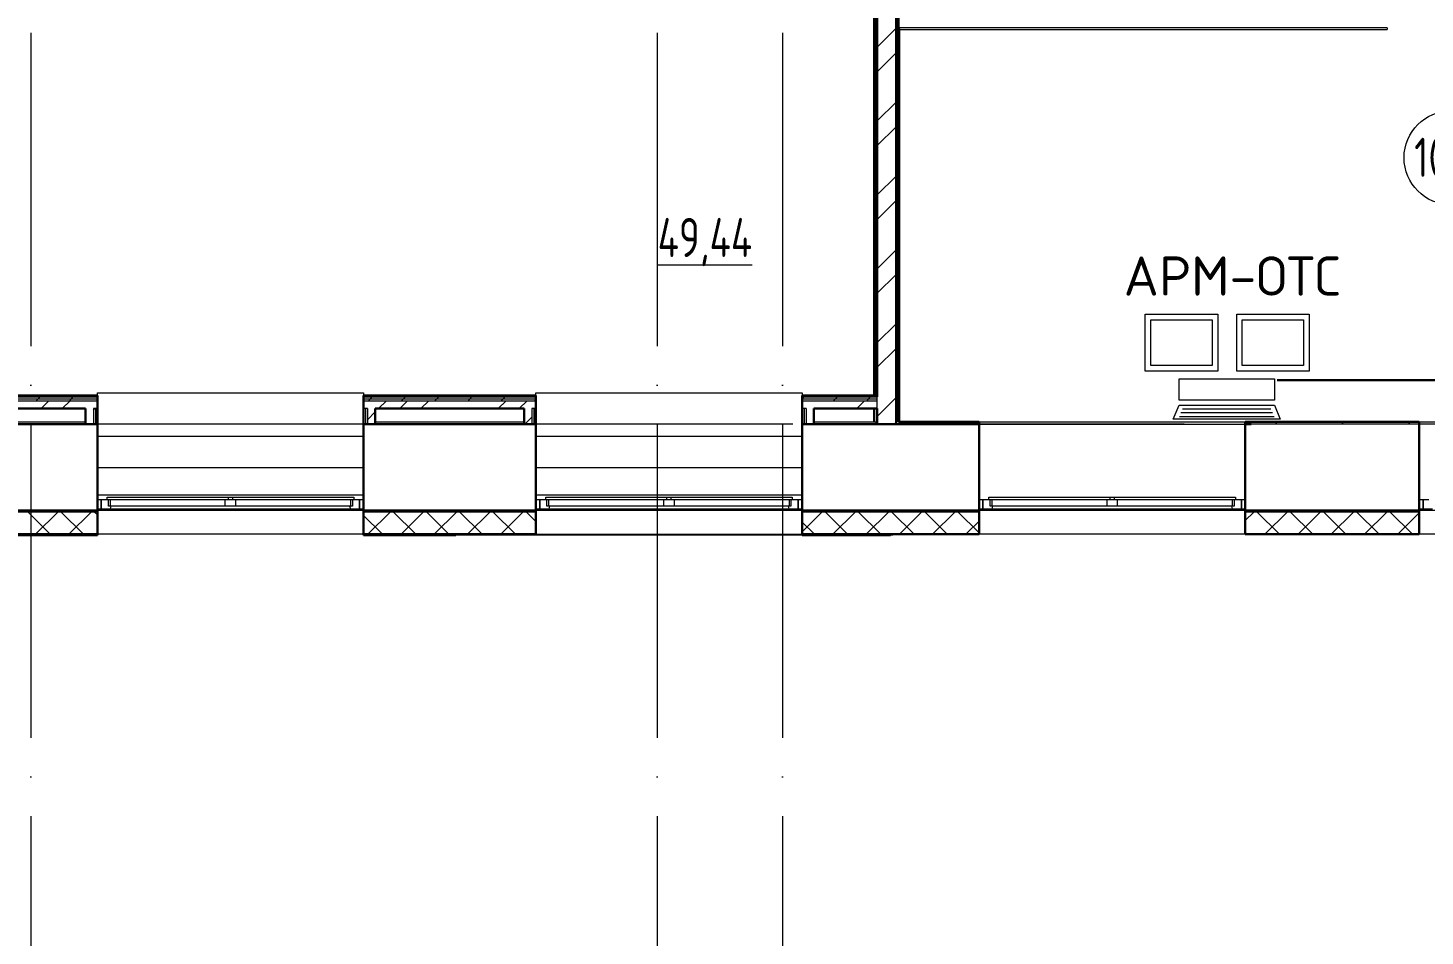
# Model space of a CAD drawing. Header units: millimetres. Extents: x -325553 to 627452, y -28539 to 738858.
# Drawn here: x -44733 to -35812, y 414508 to 420305 of the extents above; entities that cross this region are included whole.
import ezdxf

# ---------------------------------------------------------------- set-up
doc = ezdxf.new("R2010")
doc.units = ezdxf.units.MM
doc.linetypes.add('ADSK_Линия сетки', pattern=[25, 20, -2.5, 0, -2.5])
doc.linetypes.add('Скрытая', pattern=[7.14375, 4.7625, -2.38125])
for name, color, linetype, lineweight in [('1Шлейф RS-485', 5, 'Скрытая', 50), ('_ Окна', 7, 'Continuous', 9), ('_SOT_SH-OBORUD', 5, 'Continuous', 18), ('Марки помещений', 252, 'Continuous', 20), ('Ограждение', 252, 'Continuous', 9), ('Окна', 252, 'Continuous', 9), ('Оси', 252, 'Continuous', 9), ('Примечания', 7, 'Continuous', 25), ('Стены внутренние', 7, 'Continuous', 18), ('Стены наружные', 7, 'Continuous', 18), ('Стены штриховка', 7, 'Continuous', 9)]:
    doc.layers.add(name, color=color, linetype=linetype, lineweight=lineweight)
doc.styles.add('GOST Common_3', font='', dxfattribs={"height": 3.5})
doc.styles.add('ICOCPEUR', font='isocpeur.ttf', dxfattribs={"height": 250})
doc.styles.get('GOST Common_3').set_extended_font_data('GOST 2.304 type A')

# ---------------------------------------------------------------- blocks, each defined once
blk = doc.blocks.new('1 этаж')
at = {"layer": 'Стены наружные', "lineweight": 9, "true_color": 0x636466}
h = blk.add_hatch(dxfattribs=at)
h.set_pattern_fill('FP_41', color=251, style=0, pattern_type=2)
h.set_pattern_definition([(180, (-32119.82, 96), (-1e-14, -100), [])])
h.paths.add_polyline_path([(-66005.8, -20703.7), (-64730.8, -20703.7), (-64730.8, -20693.7), (-66005.8, -20693.7)])
h.paths.add_polyline_path([(2117.4, -20703.7), (2694.2, -20703.7), (2694.2, -20693.7), (1409.2, -20693.7), (1409.2, -20703.7)])
h.paths.add_polyline_path([(-63030.8, -20703.7), (-61880.8, -20703.7), (-61880.8, -20693.7), (-63030.8, -20693.7)])
h.paths.add_polyline_path([(-752.8, -20703.7), (-290.8, -20703.7), (-290.8, -20693.7), (-1390.8, -20693.7), (-1390.8, -20703.7)])
h.paths.add_polyline_path([(-60180.8, -20703.7), (-59050.8, -20703.7), (-59050.8, -20693.7), (-60180.8, -20693.7)])
h.paths.add_polyline_path([(-3623, -20703.7), (-3090.8, -20703.7), (-3090.8, -20693.7), (-4165.8, -20693.7), (-4165.8, -20703.7)])
h.paths.add_polyline_path([(-57350.8, -20703.7), (-56240.8, -20703.7), (-56240.8, -20693.7), (-57350.8, -20693.7)])
h.paths.add_polyline_path([(-5865.8, -20703.7), (-5865.8, -20693.7), (-6960.8, -20693.7), (-6960.8, -20703.7), (-6493.2, -20703.7)])
h.paths.add_polyline_path([(-54540.8, -20703.7), (-53450.8, -20703.7), (-53450.8, -20693.7), (-54540.8, -20693.7)])
h.paths.add_polyline_path([(-8660.8, -20703.7), (-8660.8, -20693.7), (-9765.8, -20693.7), (-9765.8, -20703.7), (-9363.4, -20703.7)])
h.paths.add_polyline_path([(-51750.8, -20703.7), (-50620.8, -20703.7), (-50620.8, -20693.7), (-51750.8, -20693.7)])
h.paths.add_polyline_path([(-11516, -20703.7), (-11465.8, -20703.7), (-11465.8, -20693.7), (-12545.8, -20693.7), (-12545.8, -20703.7), (-12233.6, -20703.7)])
h.paths.add_polyline_path([(-48920.8, -20703.7), (-47800.8, -20703.7), (-47800.8, -20693.7), (-48920.8, -20693.7)])
h.paths.add_polyline_path([(-14245.8, -20703.7), (-14245.8, -20693.7), (-15320.8, -20693.7), (-15320.8, -20703.7), (-14386.2, -20703.7)])
h.paths.add_polyline_path([(-46100.8, -20703.7), (-45030.8, -20703.7), (-45030.8, -20693.7), (-46100.8, -20693.7)])
h.paths.add_polyline_path([(-17256.4, -20703.7), (-17020.8, -20703.7), (-17020.8, -20693.7), (-18120.8, -20693.7), (-18120.8, -20703.7), (-17974, -20703.7)])
h.paths.add_polyline_path([(-43330.8, -20703.7), (-42230.8, -20703.7), (-42230.8, -20693.7), (-43330.8, -20693.7)])
h.paths.add_polyline_path([(-19820.8, -20703.7), (-19820.8, -20693.7), (-20920.8, -20693.7), (-20920.8, -20703.7), (-20126.6, -20703.7)])
h.paths.add_polyline_path([(-40530.8, -20703.7), (-39400.8, -20703.7), (-39400.8, -20693.7), (-40530.8, -20693.7)])
h.paths.add_polyline_path([(-22620.8, -20703.7), (-22620.8, -20693.7), (-23700.8, -20693.7), (-23700.8, -20703.7), (-22996.8, -20703.7)])
h.paths.add_polyline_path([(-25867, -20703.7), (-25400.8, -20703.7), (-25400.8, -20693.7), (-26500.8, -20693.7), (-26500.8, -20703.7), (-26498.8, -20703.7)])
h.paths.add_polyline_path([(-37700.8, -20703.7), (-36590.8, -20703.7), (-36590.8, -20693.7), (-37700.8, -20693.7)])
h.paths.add_polyline_path([(-28202.8, -20703.7), (-28200.8, -20703.7), (-28200.8, -20693.7), (-29240.8, -20693.7), (-29239.8, -20703.7), (-28378.4, -20703.7)])
h.paths.add_polyline_path([(-34890.8, -20703.7), (-33780.8, -20703.7), (-33780.8, -20693.7), (-34890.8, -20693.7)])
h.paths.add_polyline_path([(-30940.8, -20703.7), (-30940.8, -20693.7), (-32080.8, -20693.7), (-32079.8, -20703.7), (-31090.8, -20703.7)])
at = {"layer": '_ Окна', "color": 251, "true_color": 0x636466}
for p, q in [((-45005.8, -20625.7), (-45030.8, -20625.7)), ((-45030.8, -20683.7), (-45005.8, -20683.7)), ((-45005.8, -20683.7), (-45005.8, -20625.7)), ((-43330.8, -20625.7), (-43355.8, -20625.7)), ((-43355.8, -20625.7), (-43355.8, -20683.7)), ((-43355.8, -20683.7), (-43330.8, -20683.7)), ((-42205.8, -20625.7), (-42230.8, -20625.7)), ((-42230.8, -20683.7), (-42205.8, -20683.7)), ((-42205.8, -20683.7), (-42205.8, -20625.7)), ((-40530.8, -20625.7), (-40555.8, -20625.7)), ((-40555.8, -20625.7), (-40555.8, -20683.7)), ((-40555.8, -20683.7), (-40530.8, -20683.7)), ((-39375.8, -20625.7), (-39400.8, -20625.7)), ((-39400.8, -20683.7), (-39375.8, -20683.7)), ((-39375.8, -20683.7), (-39375.8, -20625.7)), ((-37700.8, -20625.7), (-37725.8, -20625.7)), ((-37725.8, -20625.7), (-37725.8, -20683.7)), ((-37725.8, -20683.7), (-37700.8, -20683.7)), ((-36565.8, -20625.7), (-36590.8, -20625.7)), ((-36590.8, -20683.7), (-36565.8, -20683.7)), ((-36565.8, -20683.7), (-36565.8, -20625.7))]:
    blk.add_line(p, q, dxfattribs=at)
at = {"layer": '_ Окна', "color": 251, "lineweight": 18, "true_color": 0x636466}
for p, q in [((-44967.8, -20625.7), (-45005.8, -20625.7)), ((-45005.8, -20625.7), (-45005.8, -20683.7)), ((-45005.8, -20683.7), (-44946.4, -20683.7)), ((-44959.8, -20666.7), (-44959.8, -20625.7)), ((-44947.8, -20666.7), (-44959.8, -20666.7)), ((-44946.4, -20683.7), (-44941.8, -20666.7)), ((-43419.8, -20666.7), (-43415.2, -20683.7)), ((-43415.2, -20683.7), (-43355.8, -20683.7)), ((-43401.8, -20666.7), (-43413.8, -20666.7)), ((-43401.8, -20625.7), (-43401.8, -20666.7)), ((-43355.8, -20625.7), (-43393.8, -20625.7)), ((-43355.8, -20683.7), (-43355.8, -20625.7)), ((-42167.8, -20625.7), (-42205.8, -20625.7)), ((-42205.8, -20625.7), (-42205.8, -20683.7)), ((-42205.8, -20683.7), (-42146.4, -20683.7)), ((-42159.8, -20666.7), (-42159.8, -20625.7)), ((-42147.8, -20666.7), (-42159.8, -20666.7)), ((-42146.4, -20683.7), (-42141.8, -20666.7)), ((-40619.8, -20666.7), (-40615.2, -20683.7)), ((-40615.2, -20683.7), (-40555.8, -20683.7)), ((-40601.8, -20666.7), (-40613.8, -20666.7)), ((-40601.8, -20625.7), (-40601.8, -20666.7)), ((-40555.8, -20625.7), (-40593.8, -20625.7)), ((-40555.8, -20683.7), (-40555.8, -20625.7)), ((-39337.8, -20625.7), (-39375.8, -20625.7)), ((-39375.8, -20625.7), (-39375.8, -20683.7)), ((-39375.8, -20683.7), (-39316.4, -20683.7)), ((-39329.8, -20666.7), (-39329.8, -20625.7)), ((-39317.8, -20666.7), (-39329.8, -20666.7)), ((-39316.4, -20683.7), (-39311.8, -20666.7)), ((-37789.8, -20666.7), (-37785.2, -20683.7)), ((-37785.2, -20683.7), (-37725.8, -20683.7)), ((-37771.8, -20666.7), (-37783.8, -20666.7)), ((-37771.8, -20625.7), (-37771.8, -20666.7)), ((-37725.8, -20625.7), (-37763.8, -20625.7)), ((-37725.8, -20683.7), (-37725.8, -20625.7)), ((-36527.8, -20625.7), (-36565.8, -20625.7)), ((-36565.8, -20625.7), (-36565.8, -20683.7)), ((-36565.8, -20683.7), (-36506.4, -20683.7))]:
    blk.add_line(p, q, dxfattribs=at)
at = {"layer": 'Марки помещений', "color": 251, "true_color": 0x636466}
blk.add_circle((-36387.1, -18441.9), 300, dxfattribs=at)
at = {"layer": 'Ограждение', "color": 251, "true_color": 0x636466}
for p, q in [((-40075.8, -15478.7), (-40075.8, -19958.8)), ((-36795.8, -17613.7), (-39915.8, -17613.7)), ((-39915.8, -17613.7), (-39905.8, -17623.7)), ((-39905.8, -17623.7), (-36795.8, -17623.7)), ((-39905.8, -20128.7), (-39905.8, -17623.7)), ((-36795.8, -17613.7), (-36795.8, -17623.7)), ((-45030.8, -19958.7), (-45030.8, -19943.7)), ((-45030.8, -19943.7), (-43330.8, -19943.7)), ((-43330.8, -19943.7), (-43330.8, -19958.7)), ((-42230.8, -19958.7), (-42230.8, -19943.7)), ((-42230.8, -19943.7), (-40530.8, -19943.7)), ((-40530.8, -19943.7), (-40530.8, -19958.7)), ((-40075.8, -20043.7), (-40075.8, -20128.7)), ((-40065.8, -20128.7), (-40065.8, -20043.7)), ((-45030.8, -20218.7), (-43330.8, -20218.7)), ((-42230.8, -20218.7), (-40530.8, -20218.7)), ((-45030.8, -20418.7), (-43330.8, -20418.7)), ((-42230.8, -20418.7), (-40530.8, -20418.7)), ((-45030.8, -20593.7), (-43330.8, -20593.7)), ((-42230.8, -20593.7), (-40530.8, -20593.7))]:
    blk.add_line(p, q, dxfattribs=at)
at = {"layer": 'Окна', "color": 251, "true_color": 0x636466}
for p, q in [((-44967.8, -20608.7), (-44195.8, -20608.7)), ((-44967.8, -20625.7), (-44967.8, -20608.7)), ((-44195.8, -20625.7), (-44967.8, -20625.7)), ((-44947.8, -20666.7), (-44947.8, -20625.7)), ((-44215.8, -20666.7), (-44947.8, -20666.7)), ((-44946.4, -20683.7), (-43415.2, -20683.7)), ((-44215.8, -20625.7), (-44215.8, -20666.7)), ((-44145.8, -20666.7), (-44215.8, -20666.7)), ((-44195.8, -20608.7), (-44165.8, -20608.7)), ((-44195.8, -20608.7), (-44195.8, -20625.7)), ((-44165.8, -20625.7), (-44195.8, -20625.7)), ((-44165.8, -20608.7), (-43393.8, -20608.7)), ((-44165.8, -20625.7), (-44165.8, -20608.7)), ((-43393.8, -20625.7), (-44165.8, -20625.7)), ((-44145.8, -20666.7), (-44145.8, -20625.7)), ((-43413.8, -20666.7), (-44145.8, -20666.7)), ((-43413.8, -20625.7), (-43413.8, -20666.7)), ((-43393.8, -20608.7), (-43393.8, -20625.7)), ((-42167.8, -20608.7), (-41395.8, -20608.7)), ((-42167.8, -20625.7), (-42167.8, -20608.7)), ((-41395.8, -20625.7), (-42167.8, -20625.7)), ((-42147.8, -20666.7), (-42147.8, -20625.7)), ((-41415.8, -20666.7), (-42147.8, -20666.7)), ((-42146.4, -20683.7), (-40615.2, -20683.7)), ((-41415.8, -20625.7), (-41415.8, -20666.7)), ((-41345.8, -20666.7), (-41415.8, -20666.7)), ((-41395.8, -20608.7), (-41365.8, -20608.7)), ((-41395.8, -20608.7), (-41395.8, -20625.7)), ((-41365.8, -20625.7), (-41395.8, -20625.7)), ((-41365.8, -20608.7), (-40593.8, -20608.7)), ((-41365.8, -20625.7), (-41365.8, -20608.7)), ((-40593.8, -20625.7), (-41365.8, -20625.7)), ((-41345.8, -20666.7), (-41345.8, -20625.7)), ((-40613.8, -20666.7), (-41345.8, -20666.7)), ((-40613.8, -20625.7), (-40613.8, -20666.7)), ((-40593.8, -20608.7), (-40593.8, -20625.7)), ((-39337.8, -20608.7), (-38565.8, -20608.7)), ((-39337.8, -20625.7), (-39337.8, -20608.7)), ((-38565.8, -20625.7), (-39337.8, -20625.7)), ((-39317.8, -20666.7), (-39317.8, -20625.7)), ((-38585.8, -20666.7), (-39317.8, -20666.7)), ((-39316.4, -20683.7), (-37785.2, -20683.7)), ((-38585.8, -20625.7), (-38585.8, -20666.7)), ((-38515.8, -20666.7), (-38585.8, -20666.7)), ((-38565.8, -20608.7), (-38535.8, -20608.7)), ((-38565.8, -20608.7), (-38565.8, -20625.7)), ((-38535.8, -20625.7), (-38565.8, -20625.7)), ((-38535.8, -20608.7), (-37763.8, -20608.7)), ((-38535.8, -20625.7), (-38535.8, -20608.7)), ((-37763.8, -20625.7), (-38535.8, -20625.7)), ((-38515.8, -20666.7), (-38515.8, -20625.7)), ((-37783.8, -20666.7), (-38515.8, -20666.7)), ((-37783.8, -20625.7), (-37783.8, -20666.7)), ((-37763.8, -20608.7), (-37763.8, -20625.7))]:
    blk.add_line(p, q, dxfattribs=at)
at = {"layer": 'Оси', "color": 251, "linetype": 'ADSK_Линия сетки', "ltscale": 100, "true_color": 0x636466}
for p, q in [((-45455.8, -2643.7), (-45455.8, -33769.9)), ((-41455.8, -2643.7), (-41455.8, -33769.9)), ((-40655.8, -2643.7), (-40655.8, -33769.9)), ((4411.5, -20143.7), (-72528.1, -20143.7))]:
    blk.add_line(p, q, dxfattribs=at)
at = {"layer": 'Стены внутренние', "color": 251, "lineweight": 30, "true_color": 0x636466}
for p, q in [((-45105.8, -20143.7), (-46025.8, -20143.7)), ((-45030.8, -20693.7), (-45030.8, -20143.7)), ((-43330.8, -20143.7), (-43330.8, -20693.7)), ((-42305.8, -20143.7), (-43255.8, -20143.7)), ((-42230.8, -20693.7), (-42230.8, -20143.7)), ((-40530.8, -20143.7), (-40530.8, -20693.7)), ((-40050.8, -20143.7), (-40455.8, -20143.7)), ((-39400.8, -20693.7), (-39400.8, -20143.7)), ((-37663.3, -20143.7), (-37700.8, -20143.7)), ((-37700.8, -20143.7), (-37700.8, -20693.7)), ((-36590.8, -20693.7), (-36590.8, -20143.7)), ((-46100.8, -20693.7), (-45030.8, -20693.7)), ((-43330.8, -20693.7), (-42230.8, -20693.7)), ((-40530.8, -20693.7), (-39400.8, -20693.7)), ((-37700.8, -20693.7), (-36590.8, -20693.7)), ((-45030.8, -20845.7), (-45030.8, -20703.7)), ((-43330.8, -20703.7), (-43330.8, -20845.7)), ((-42230.8, -20845.7), (-42230.8, -20703.7)), ((-40530.8, -20703.7), (-40530.8, -20845.7)), ((-39400.8, -20845.7), (-39400.8, -20703.7)), ((-37700.8, -20703.7), (-37700.8, -20845.7)), ((-36590.8, -20845.7), (-36590.8, -20703.7)), ((-43330.8, -20845.7), (-42230.8, -20845.7)), ((-40530.8, -20845.7), (-39400.8, -20845.7)), ((-37700.8, -20845.7), (-36590.8, -20845.7))]:
    blk.add_line(p, q, dxfattribs=at)
at = {"layer": 'Стены внутренние', "color": 251, "true_color": 0x636466}
for p, q in [((-39400.8, -20143.7), (-37700.8, -20143.7)), ((-36590.8, -20143.7), (-37663.3, -20143.7)), ((-43330.8, -20693.7), (-45030.8, -20693.7)), ((-40530.8, -20693.7), (-42230.8, -20693.7)), ((-37700.8, -20693.7), (-39400.8, -20693.7)), ((-34890.8, -20693.7), (-36590.8, -20693.7)), ((-43330.8, -20845.7), (-45030.8, -20845.7)), ((-37700.8, -20845.7), (-39400.8, -20845.7)), ((-34890.8, -20845.7), (-36590.8, -20845.7))]:
    blk.add_line(p, q, dxfattribs=at)
at = {"layer": 'Стены внутренние', "color": 251, "linetype": 'Continuous', "lineweight": 9, "true_color": 0x636466}
for p, q in [((-45333.4, -20843.7), (-45473.4, -20703.7)), ((-45422.8, -20843.7), (-45282.8, -20703.7)), ((-45121.2, -20843.7), (-45261.2, -20703.7)), ((-45210.7, -20843.7), (-45070.7, -20703.7)), ((-45030.8, -20722), (-45049.1, -20703.7)), ((-43212, -20843.7), (-43330.8, -20725)), ((-43301.5, -20843.7), (-43161.5, -20703.7)), ((-42999.9, -20843.7), (-43139.9, -20703.7)), ((-43089.3, -20843.7), (-42949.3, -20703.7)), ((-42787.8, -20843.7), (-42927.8, -20703.7)), ((-42877.2, -20843.7), (-42737.2, -20703.7)), ((-42575.6, -20843.7), (-42715.6, -20703.7)), ((-42665.1, -20843.7), (-42525.1, -20703.7)), ((-42363.5, -20843.7), (-42503.5, -20703.7)), ((-42453, -20843.7), (-42313, -20703.7)), ((-42230.8, -20764.3), (-42291.4, -20703.7)), ((-40454.3, -20843.7), (-40530.8, -20767.2)), ((-40528.8, -20828.8), (-40403.8, -20703.7)), ((-40242.2, -20843.7), (-40382.2, -20703.7)), ((-40331.6, -20843.7), (-40191.6, -20703.7)), ((-40030.1, -20843.7), (-40170.1, -20703.7)), ((-40119.5, -20843.7), (-39979.5, -20703.7)), ((-39817.9, -20843.7), (-39957.9, -20703.7)), ((-39907.4, -20843.7), (-39767.4, -20703.7)), ((-39605.8, -20843.7), (-39745.8, -20703.7)), ((-39695.2, -20843.7), (-39555.2, -20703.7)), ((-39402.8, -20834.6), (-39533.7, -20703.7)), ((-39483.1, -20843.7), (-39400.8, -20761.4)), ((-37700.8, -20758.5), (-37646, -20703.7)), ((-37484.5, -20843.7), (-37624.5, -20703.7)), ((-37573.9, -20843.7), (-37433.9, -20703.7)), ((-37272.3, -20843.7), (-37412.3, -20703.7)), ((-37361.8, -20843.7), (-37221.8, -20703.7)), ((-37060.2, -20843.7), (-37200.2, -20703.7)), ((-37149.7, -20843.7), (-37009.7, -20703.7)), ((-36848.1, -20843.7), (-36988.1, -20703.7)), ((-36937.5, -20843.7), (-36797.5, -20703.7)), ((-36635.9, -20843.7), (-36775.9, -20703.7)), ((-36725.4, -20843.7), (-36592.8, -20711.1)), ((-45188, -20845.7), (-45189.1, -20843.7)), ((-43214.3, -20843.7), (-43215.4, -20845.7)), ((-42372.4, -20845.7), (-42373.5, -20843.7)), ((-42240.8, -20843.7), (-42232.8, -20835.7)), ((-40530.8, -20833.6), (-40528.8, -20833.6)), ((-40495.3, -20845.7), (-40496.4, -20843.7)), ((-39908.7, -20845.7), (-39909.8, -20843.7)), ((-37696.6, -20843.7), (-37700.8, -20839.5)), ((-37093.1, -20845.7), (-37094.2, -20843.7))]:
    blk.add_line(p, q, dxfattribs=at)
at = {"layer": 'Стены наружные', "color": 251, "lineweight": 30, "true_color": 0x636466}
for p, q in [((-40050.8, -14513.7), (-40050.8, -19968.7)), ((-40070.8, -15203.7), (-40070.8, -19958.7)), ((-40065.8, -15203.7), (-40065.8, -19963.7)), ((-39930.8, -20143.7), (-39930.8, -17323.7)), ((-39915.8, -20128.7), (-39915.8, -17338.7)), ((-45030.8, -19958.7), (-46100.8, -19958.7)), ((-45030.8, -20143.7), (-45030.8, -19958.7)), ((-43330.8, -19958.7), (-43330.8, -20143.7)), ((-42230.8, -19958.7), (-43330.8, -19958.7)), ((-42230.8, -20143.7), (-42230.8, -19958.7)), ((-40530.8, -19958.7), (-40530.8, -20143.7)), ((-40070.8, -19958.7), (-40530.8, -19958.7)), ((-46025.8, -20043.7), (-45105.8, -20043.7)), ((-45105.8, -20043.7), (-45105.8, -20143.7)), ((-43255.8, -20043.7), (-42305.8, -20043.7)), ((-43255.8, -20143.7), (-43255.8, -20043.7)), ((-42305.8, -20043.7), (-42305.8, -20143.7)), ((-40455.8, -20043.7), (-40050.8, -20043.7)), ((-40455.8, -20143.7), (-40455.8, -20043.7)), ((-40050.8, -20043.7), (-40050.8, -20143.7)), ((-45105.8, -20143.7), (-45030.8, -20143.7)), ((-43330.8, -20143.7), (-43255.8, -20143.7)), ((-42305.8, -20143.7), (-42230.8, -20143.7)), ((-40530.8, -20143.7), (-40455.8, -20143.7)), ((-40050.8, -20143.7), (-39400.8, -20143.7)), ((-39400.8, -20128.7), (-39915.8, -20128.7)), ((-39400.8, -20143.7), (-39400.8, -20128.7)), ((-36590.8, -20128.7), (-37700.8, -20128.7)), ((-37700.8, -20128.7), (-37700.8, -20143.7)), ((-36590.8, -20143.7), (-36590.8, -20128.7)), ((-45030.8, -20703.7), (-45030.8, -20693.7)), ((-42230.8, -20693.7), (-43330.8, -20693.7)), ((-43330.8, -20693.7), (-43330.8, -20703.7)), ((-42230.8, -20703.7), (-42230.8, -20693.7)), ((-39400.8, -20693.7), (-40530.8, -20693.7)), ((-40530.8, -20693.7), (-40530.8, -20703.7)), ((-39400.8, -20703.7), (-39400.8, -20693.7)), ((-36590.8, -20693.7), (-37700.8, -20693.7)), ((-37700.8, -20693.7), (-37700.8, -20703.7)), ((-36590.8, -20703.7), (-36590.8, -20693.7)), ((-45030.8, -20845.7), (-46100.8, -20845.7)), ((-46100.8, -20850.7), (-45030.8, -20850.7)), ((-45030.8, -20850.7), (-45030.8, -20845.7)), ((-43330.8, -20845.7), (-43330.8, -20850.7)), ((-43330.8, -20850.7), (-42740.8, -20850.7)), ((-42740.8, -20850.7), (-42740.8, -20845.7)), ((-40530.8, -20845.7), (-40530.8, -20850.7)), ((-40530.8, -20850.7), (-39965.8, -20850.7)), ((-39965.8, -20850.7), (-39965.8, -20845.7))]:
    blk.add_line(p, q, dxfattribs=at)
at = {"layer": 'Стены наружные', "color": 251, "linetype": 'Continuous', "lineweight": 9, "true_color": 0x636466}
for p, q in [((-40050.8, -17735.7), (-39930.8, -17615.7)), ((-40070.8, -17683.8), (-40065.8, -17678.8)), ((-40070.8, -17754.5), (-40065.8, -17749.5)), ((-40070.8, -17825.2), (-40065.8, -17820.2)), ((-40050.8, -17892.9), (-39930.8, -17772.9)), ((-40070.8, -17895.9), (-40065.8, -17890.9)), ((-39930.8, -17897.3), (-39915.8, -17882.3)), ((-40070.8, -17966.6), (-40065.8, -17961.6)), ((-40070.8, -18037.3), (-40065.8, -18032.3)), ((-40070.8, -18108), (-40065.8, -18103)), ((-40050.8, -18207.2), (-39930.8, -18087.2)), ((-40070.8, -18178.7), (-40065.8, -18173.7)), ((-40070.8, -18249.4), (-40065.8, -18244.4)), ((-40050.8, -18364.3), (-39930.8, -18244.3)), ((-40070.8, -18320.2), (-40065.8, -18315.2)), ((-39930.8, -18321.6), (-39915.8, -18306.6)), ((-40070.8, -18390.9), (-40065.8, -18385.9)), ((-40070.8, -18461.6), (-40065.8, -18456.6)), ((-40070.8, -18532.3), (-40065.8, -18527.3)), ((-40070.8, -18603), (-40065.8, -18598)), ((-40050.8, -18678.6), (-39930.8, -18558.6)), ((-40070.8, -18673.7), (-40065.8, -18668.7)), ((-40050.8, -18835.8), (-39930.8, -18715.8)), ((-39930.8, -18745.8), (-39915.8, -18730.8)), ((-40070.8, -18744.4), (-40065.8, -18739.4)), ((-40070.8, -18815.1), (-40065.8, -18810.1)), ((-40070.8, -18885.8), (-40065.8, -18880.8)), ((-40070.8, -18956.6), (-40065.8, -18951.6)), ((-40070.8, -19027.3), (-40065.8, -19022.3)), ((-40050.8, -19150.1), (-39930.8, -19030.1)), ((-40070.8, -19098), (-40065.8, -19093)), ((-40070.8, -19168.7), (-40065.8, -19163.7)), ((-39930.8, -19170.1), (-39915.8, -19155.1)), ((-40070.8, -19239.4), (-40065.8, -19234.4)), ((-40050.8, -19307.3), (-39930.8, -19187.3)), ((-40070.8, -19310.1), (-40065.8, -19305.1)), ((-40070.8, -19380.8), (-40065.8, -19375.8)), ((-40070.8, -19451.5), (-40065.8, -19446.5)), ((-40070.8, -19522.2), (-40065.8, -19517.2)), ((-40050.8, -19621.6), (-39930.8, -19501.6)), ((-40070.8, -19592.9), (-40065.8, -19587.9)), ((-39930.8, -19594.4), (-39915.8, -19579.4)), ((-40070.8, -19663.7), (-40065.8, -19658.7)), ((-40050.8, -19778.7), (-39930.8, -19658.7)), ((-40070.8, -19734.4), (-40065.8, -19729.4)), ((-40070.8, -19805.1), (-40065.8, -19800.1)), ((-40070.8, -19875.8), (-40065.8, -19870.8)), ((-45462, -19963.7), (-45457, -19958.7)), ((-45421.3, -19993.7), (-45408.8, -19981.2)), ((-45408.8, -19981.2), (-45396.3, -19968.7)), ((-45396.3, -19968.7), (-45391.3, -19963.7)), ((-45391.3, -19963.7), (-45386.3, -19958.7)), ((-45320.6, -19963.7), (-45315.6, -19958.7)), ((-45249.9, -19963.7), (-45244.9, -19958.7)), ((-45209.2, -19993.7), (-45196.7, -19981.2)), ((-45196.7, -19981.2), (-45184.2, -19968.7)), ((-45179.2, -19963.7), (-45174.2, -19958.7)), ((-45108.5, -19963.7), (-45103.5, -19958.7)), ((-45037.8, -19963.7), (-45032.8, -19958.7)), ((-43300, -19993.7), (-43287.5, -19981.2)), ((-43287.5, -19981.2), (-43275, -19968.7)), ((-43275, -19968.7), (-43270, -19963.7)), ((-43270, -19963.7), (-43265, -19958.7)), ((-43199.3, -19963.7), (-43194.3, -19958.7)), ((-43128.6, -19963.7), (-43123.6, -19958.7)), ((-43087.9, -19993.7), (-43075.4, -19981.2)), ((-43075.4, -19981.2), (-43062.9, -19968.7)), ((-43057.9, -19963.7), (-43052.9, -19958.7)), ((-42987.2, -19963.7), (-42982.2, -19958.7)), ((-42916.5, -19963.7), (-42911.5, -19958.7)), ((-42875.7, -19993.7), (-42863.2, -19981.2)), ((-42863.2, -19981.2), (-42850.7, -19968.7)), ((-42850.7, -19968.7), (-42845.7, -19963.7)), ((-42845.7, -19963.7), (-42840.7, -19958.7)), ((-42775, -19963.7), (-42770, -19958.7)), ((-42704.3, -19963.7), (-42699.3, -19958.7)), ((-42663.6, -19993.7), (-42651.1, -19981.2)), ((-42651.1, -19981.2), (-42638.6, -19968.7)), ((-42633.6, -19963.7), (-42628.6, -19958.7)), ((-42562.9, -19963.7), (-42557.9, -19958.7)), ((-42492.2, -19963.7), (-42487.2, -19958.7)), ((-42451.5, -19993.7), (-42439, -19981.2)), ((-42439, -19981.2), (-42426.5, -19968.7)), ((-42426.5, -19968.7), (-42421.5, -19963.7)), ((-42421.5, -19963.7), (-42416.5, -19958.7)), ((-42350.8, -19963.7), (-42345.8, -19958.7)), ((-42280.1, -19963.7), (-42275.1, -19958.7)), ((-40530.8, -19982.2), (-40529.8, -19981.2)), ((-40529.8, -19981.2), (-40517.3, -19968.7)), ((-40512.3, -19963.7), (-40507.3, -19958.7)), ((-40441.6, -19963.7), (-40436.6, -19958.7)), ((-40370.9, -19963.7), (-40365.9, -19958.7)), ((-40330.2, -19993.7), (-40317.7, -19981.2)), ((-40317.7, -19981.2), (-40305.2, -19968.7)), ((-40305.2, -19968.7), (-40300.2, -19963.7)), ((-40300.2, -19963.7), (-40295.2, -19958.7)), ((-40229.5, -19963.7), (-40224.5, -19958.7)), ((-40158.7, -19963.7), (-40153.7, -19958.7)), ((-40118, -19993.7), (-40105.5, -19981.2)), ((-40105.5, -19981.2), (-40093, -19968.7)), ((-40088, -19963.7), (-40083, -19958.7)), ((-40070.8, -19946.5), (-40065.8, -19941.5)), ((-40050.8, -20093), (-39930.8, -19973)), ((-45389.7, -20043.7), (-45339.7, -19993.7)), ((-45254.7, -20043.7), (-45204.7, -19993.7)), ((-45055.8, -20052.5), (-45047.1, -20043.7)), ((-43305.8, -20114.9), (-43255.8, -20064.9)), ((-43234.6, -20043.7), (-43184.6, -19993.7)), ((-43099.7, -20043.7), (-43049.7, -19993.7)), ((-42964.8, -20043.7), (-42914.8, -19993.7)), ((-42471.3, -20043.7), (-42421.3, -19993.7)), ((-42336.4, -20043.7), (-42286.4, -19993.7)), ((-42239.3, -19993.7), (-42230.8, -19985.2)), ((-40181.3, -20043.7), (-40131.3, -19993.7)), ((-39930.8, -20018.6), (-39915.8, -20003.6)), ((-42301.4, -20143.7), (-42255.8, -20098.1)), ((-39944.4, -20143.7), (-39930.8, -20130.2)), ((-39631.6, -20143.7), (-39616.6, -20128.7)), ((-37510.3, -20143.7), (-37495.3, -20128.7)), ((-37086, -20143.7), (-37071, -20128.7)), ((-36661.8, -20143.7), (-36646.8, -20128.7)), ((-45185.1, -20850.7), (-45188, -20845.7)), ((-43215.4, -20845.7), (-43218.3, -20850.6)), ((-40493.7, -20848.4), (-40495.3, -20845.7))]:
    blk.add_line(p, q, dxfattribs=at)
at = {"layer": 'Стены наружные', "color": 251, "true_color": 0x636466}
for p, q in [((-46025.8, -20128.7), (-45105.8, -20128.7)), ((-43255.8, -20128.7), (-42305.8, -20128.7)), ((-40455.8, -20128.7), (-40058.3, -20128.7)), ((-40058.3, -20143.7), (-40058.3, -20128.7)), ((-39400.8, -20128.7), (-37700.8, -20128.7)), ((-36590.8, -20128.7), (-34890.8, -20128.7)), ((-40530.8, -20850.7), (-42740.8, -20850.7)), ((-42230.8, -20845.7), (-40530.8, -20845.7)), ((-42230.8, -20845.7), (-42230.8, -20850.7)), ((-39951.9, -20850.7), (-39965.8, -20850.7)), ((-39951.9, -20850.7), (-39951.9, -20845.7))]:
    blk.add_line(p, q, dxfattribs=at)
at = {"layer": 'Стены штриховка', "color": 251, "true_color": 0x636466}
for p, q in [((-45030.8, -19963.7), (-46100.8, -19963.7)), ((-46100.8, -19968.7), (-45030.8, -19968.7)), ((-46100.8, -19981.2), (-45030.8, -19981.2)), ((-42230.8, -19963.7), (-43330.8, -19963.7)), ((-43330.8, -19968.7), (-42230.8, -19968.7)), ((-43330.8, -19981.2), (-42230.8, -19981.2)), ((-40530.8, -19963.7), (-40050.8, -19963.7)), ((-40530.8, -19968.7), (-40050.8, -19968.7)), ((-40530.8, -19981.2), (-40050.8, -19981.2)), ((-40050.8, -20043.7), (-40050.8, -19968.7)), ((-46100.8, -19993.7), (-45030.8, -19993.7)), ((-45030.8, -20043.7), (-45055.8, -20043.7)), ((-45055.8, -20043.7), (-45055.8, -20143.7)), ((-45043.3, -20043.7), (-45043.3, -20143.7)), ((-43330.8, -19993.7), (-42230.8, -19993.7)), ((-43305.8, -20043.7), (-43330.8, -20043.7)), ((-43318.3, -20043.7), (-43318.3, -20143.7)), ((-43305.8, -20043.7), (-43305.8, -20143.7)), ((-42230.8, -20043.7), (-42255.8, -20043.7)), ((-42255.8, -20043.7), (-42255.8, -20143.7)), ((-42243.3, -20043.7), (-42243.3, -20143.7)), ((-40530.8, -19993.7), (-40050.8, -19993.7)), ((-40505.8, -20043.7), (-40530.8, -20043.7)), ((-40518.3, -20043.7), (-40518.3, -20143.7)), ((-40505.8, -20043.7), (-40505.8, -20143.7)), ((-45030.8, -20703.7), (-46100.8, -20703.7)), ((-45030.8, -20769.7), (-45032.8, -20769.7)), ((-45032.8, -20843.7), (-45032.8, -20769.7)), ((-42230.8, -20703.7), (-43330.8, -20703.7)), ((-43328.8, -20769.7), (-43330.8, -20769.7)), ((-43328.8, -20769.7), (-43328.8, -20843.7)), ((-42230.8, -20769.7), (-42232.8, -20769.7)), ((-42232.8, -20843.7), (-42232.8, -20769.7)), ((-39400.8, -20703.7), (-40530.8, -20703.7)), ((-40528.8, -20769.7), (-40530.8, -20769.7)), ((-40528.8, -20769.7), (-40528.8, -20843.7)), ((-39400.8, -20769.7), (-39402.8, -20769.7)), ((-39402.8, -20843.7), (-39402.8, -20769.7)), ((-36590.8, -20703.7), (-37700.8, -20703.7)), ((-36592.8, -20703.7), (-36592.8, -20843.7)), ((-46098.8, -20843.7), (-45032.8, -20843.7)), ((-43328.8, -20843.7), (-42232.8, -20843.7)), ((-40528.8, -20843.7), (-39402.8, -20843.7)), ((-36592.8, -20843.7), (-37700.8, -20843.7))]:
    blk.add_line(p, q, dxfattribs=at)
at = {"layer": 'Марки помещений', "color": 251, "true_color": 0x636466, "style": 'GOST Common_3', "width": 0.9}
for s, p in [('103', (-36622, -18564.2)), ('%%U49,44', (-41453.4, -19076.1))]:
    blk.add_text(s, height=250, dxfattribs=at).set_placement(p)
blk = doc.blocks.new('PC 2 mon')
for p, q in [((-5.37, -4.25), (5.37, -4.25)), ((-5.21, -3.81), (5.21, -3.81)), ((-5.01, -3.37), (5.01, -3.37))]:
    blk.add_line(p, q)
for points in [[(-9.25, 7.35), (-1.01, 7.35), (-1.01, 0.9), (-9.25, 0.9)], [(-8.61, 6.7), (-1.66, 6.7), (-1.66, 1.54), (-8.61, 1.54)], [(1.13, 7.35), (9.37, 7.35), (9.37, 0.9), (1.13, 0.9)], [(1.77, 6.7), (8.72, 6.7), (8.72, 1.54), (1.77, 1.54)], [(-5.41, 0), (5.41, 0), (5.41, -2.42), (-5.41, -2.42)], [(-5.41, -2.97), (5.41, -2.97), (6.08, -4.57), (-6.08, -4.57)]]:
    blk.add_lwpolyline(points, close=True)

msp = doc.modelspace()

# ---------------------------------------------------------------- linework, layer by layer
at = {"layer": '1Шлейф RS-485', "color": 0, "linetype": 'ByBlock', "lineweight": 30}
msp.add_line((-36757.6, 418056.7), (-35445, 418056.7), dxfattribs=at)

# ---------------------------------------------------------------- block references
msp.add_blockref('1 этаж', (740.6, 437918.3))
at = {"layer": '_SOT_SH-OBORUD', "lineweight": 13, "xscale": 56.25, "yscale": 56.25, "zscale": 56.25}
msp.add_blockref('PC 2 mon', (-37078.8, 418064), dxfattribs=at)

# ---------------------------------------------------------------- texts
at = {"layer": 'Примечания', "lineweight": 25, "ltscale": 100, "insert": (-37737, 418846.3), "char_height": 250, "width": 3742.61, "attachment_point": 1, "style": 'ICOCPEUR'}
msp.add_mtext('АРМ-ОТС', dxfattribs=at)

doc.saveas('drawing.dxf')
